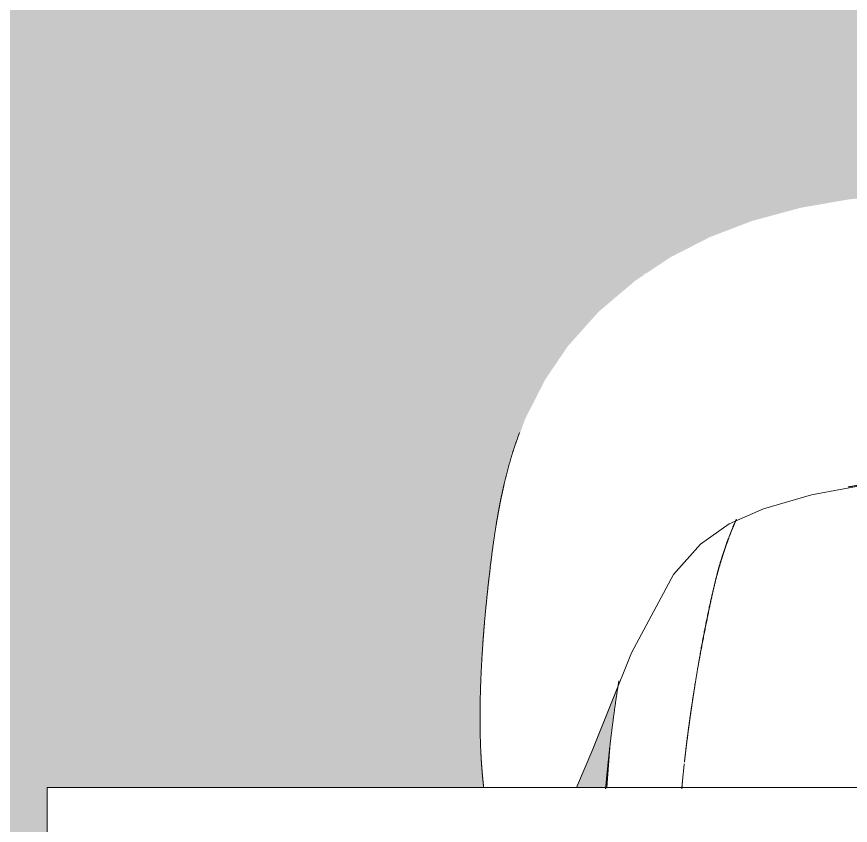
# Model space of a CAD drawing. Header units: millimetres. Extents: x 1680 to 166026, y 35966 to 91121.
# Drawn here: x 97458 to 98165, y 57717 to 58403 of the extents above; entities that cross this region are included whole.
import ezdxf

# ---------------------------------------------------------------- set-up
doc = ezdxf.new("R2010")
doc.units = ezdxf.units.MM
doc.linetypes.add('IMPORT-ACAD_ISO03W100', pattern=[762, 304.8, -457.2])
for name, color, linetype, lineweight in [('A-AREA-PATT', 32, 'Continuous', 18), ('A-GENM', 13, 'Continuous', 18), ('G-IMPT', 8, 'Continuous', 18)]:
    doc.layers.add(name, color=color, linetype=linetype, lineweight=lineweight)

# ---------------------------------------------------------------- blocks, each defined once
blk = doc.blocks.new('Generic Models 17 - Generic Models 2-333974-mebel yerləşmə planı')
at = {"layer": 'A-GENM', "color": 253}
for p, q in [((30111.19, 2050.19), (28545.12, 2050.19)), ((28545.12, 2050.19), (28545.12, 1450.19))]:
    blk.add_line(p, q, dxfattribs=at)
blk = doc.blocks.new('Fritz-Hansen_SH210 - Default-V26-mebel yerləşmə planı')
at = {"layer": 'A-GENM', "color": 253, "linetype": 'IMPORT-ACAD_ISO03W100'}
for points, knots in [([(383.44, 121.03), (383.45, 120.96), (383.55, 120.17), (383.73, 118.64), (383.97, 116.39), (384.19, 114.28), (384.43, 111.74), (384.65, 109.32), (384.88, 106.62), (385.06, 104.34), (385.26, 101.72), (385.47, 98.56), (385.68, 95.12), (385.93, 90.47), (386.21, 84.07), (386.44, 76.25), (386.56, 68.68), (386.59, 62.28), (386.57, 54.88), (386.41, 43.72), (386.02, 31.15), (385.41, 18.03), (384.84, 8.14), (384.31, 0.02), (383.85, -6.3), (383.49, -10.88), (383.12, -15.46), (382.59, -21.77), (381.86, -29.85), (380.89, -39.69), (379.52, -52.7), (377.72, -68.24), (375.65, -84.06), (373.99, -95.35), (372.86, -102.39), (372, -107.44), (371.35, -111.17), (370.65, -115.01), (369.84, -119.27), (368.94, -123.81), (368.02, -128.26), (367.04, -132.73), (365.69, -138.66), (363.88, -146.06), (361.49, -154.9), (358.88, -163.69), (355.06, -175.33), (347.5, -195.46), (333.8, -223.18), (312.84, -254.13), (287.74, -282.41), (258.95, -307.58), (226.89, -329.14), (189.33, -348.27), (146.33, -364), (98.43, -375.47), (49.44, -381.85), (16.48, -383.09), (0, -383.09)], [0.5064487, 0.5064487, 0.5064487, 0.5064487, 0.5067568, 0.5101351, 0.5135135, 0.5168919, 0.5202703, 0.527027, 0.5304054, 0.5337838, 0.5371622, 0.5405405, 0.5439189, 0.5472973, 0.5540541, 0.5608108, 0.5641892, 0.5675676, 0.5709459, 0.5743243, 0.5810811, 0.5844595, 0.5878378, 0.5912162, 0.5929054, 0.5945946, 0.5962838, 0.597973, 0.6013514, 0.6047297, 0.6081081, 0.6148649, 0.6216216, 0.6283784, 0.6351351, 0.6385135, 0.6418919, 0.6452703, 0.6486486, 0.652027, 0.6554054, 0.6587838, 0.6621622, 0.6689189, 0.6756757, 0.6824324, 0.6891892, 0.7027027, 0.7297297, 0.7567568, 0.7837838, 0.8108108, 0.8378378, 0.8648649, 0.8986486, 0.9324324, 0.9662162, 1, 1, 1, 1]), ([(215.48, 121.77), (215.44, 121.25), (215.08, 117.37), (214.38, 110.19), (213.7, 103.8), (213.35, 100.67)], [0.69506757, 0.69506757, 0.69506757, 0.69506757, 0.69642857, 0.70535714, 0.71428571, 0.71428571, 0.71428571, 0.71428571]), ([(213.36, 100.69), (213.64, 103.33), (214.24, 109.23), (214.93, 116.43), (215.33, 120.85), (215.42, 121.9)], [0.125639253, 0.125639253, 0.125639253, 0.125639253, 0.12890625, 0.1328125, 0.134013366, 0.134013366, 0.134013366, 0.134013366]), ([(268.83, 30.28), (268.84, 30.37), (269.18, 32.49), (269.88, 37), (271.11, 45.14), (272.47, 54.62), (273.88, 65), (275.27, 75.91), (276.57, 86.92), (277.75, 97.66), (278.6, 106.03), (279.18, 112.2), (279.57, 116.48), (279.85, 119.61), (280, 121.36), (280.04, 121.81)], [0.19348484, 0.19348484, 0.19348484, 0.19348484, 0.19375, 0.2, 0.20625, 0.2125, 0.21875, 0.225, 0.23125, 0.2375, 0.24375, 0.246875, 0.25, 0.253125, 0.25420607, 0.25420607, 0.25420607, 0.25420607]), ([(213.17, 99.13), (213.06, 98.09), (212.76, 95.5), (212.09, 89.8), (211.12, 82.04), (209.9, 72.74), (208.62, 63.45), (207.3, 54.17), (205.94, 44.91), (204.52, 35.64), (203.06, 26.46), (201.49, 17), (199.22, 3.85), (196.13, -12.86), (192.29, -31.64), (188.65, -47.44), (185.78, -58.63), (183.46, -66.96), (181.69, -72.95), (180.13, -77.96), (178.79, -82.11), (177.3, -86.51), (175.27, -92.26), (172.62, -99.11), (170.31, -104.44), (169.15, -106.94)], [0.7157566, 0.7157566, 0.7157566, 0.7157566, 0.71875, 0.7232143, 0.7321429, 0.7410714, 0.75, 0.7589286, 0.7678571, 0.7767857, 0.7857143, 0.7946429, 0.8035714, 0.8214286, 0.8392857, 0.8571429, 0.875, 0.8928571, 0.9107143, 0.9196429, 0.9285714, 0.9375, 0.9464286, 0.9642857, 0.9804612, 0.9804612, 0.9804612, 0.9804612]), ([(203.05, 26.41), (203.52, 29.13), (204.46, 34.84), (205.87, 43.67), (207.27, 52.83), (208.6, 62.03), (209.86, 71.25), (211.05, 80.5), (212.16, 89.81), (212.85, 95.99), (213.19, 99.14)], [0.09418609, 0.09418609, 0.09418609, 0.09418609, 0.09765625, 0.1015625, 0.10546875, 0.109375, 0.11328125, 0.1171875, 0.12109375, 0.125, 0.125, 0.125, 0.125]), ([(188.74, -46.8), (189.72, -42.39), (191.94, -32), (195.7, -13.5), (198.89, 3.05), (201.27, 16.08), (202.36, 22.31), (202.88, 25.38)], [0.06271803, 0.06271803, 0.06271803, 0.06271803, 0.0703125, 0.078125, 0.0859375, 0.08984375, 0.09375, 0.09375, 0.09375, 0.09375]), ([(178.77, -82.16), (179.23, -80.83), (180.14, -78.18), (181.79, -73.32), (183.66, -67.41), (185.91, -59.12), (187.66, -51.67), (188.66, -47.18)], [0.03145069, 0.03145069, 0.03145069, 0.03145069, 0.03515625, 0.0390625, 0.046875, 0.0546875, 0.0625, 0.0625, 0.0625, 0.0625]), ([(169.05, -106.81), (170.16, -104.33), (172.42, -99.09), (175.09, -92.34), (177.19, -86.68), (178.2, -83.78), (178.69, -82.38)], [0.00860888, 0.00860888, 0.00860888, 0.00860888, 0.015625, 0.0234375, 0.02734375, 0.03125, 0.03125, 0.03125, 0.03125])]:
    blk.add_open_spline(points, degree=3, knots=knots, dxfattribs=at)
blk.add_open_spline([(63.74, -136.01), (67.23, -135.48), (70.7, -134.93), (74.18, -134.35)], degree=3, dxfattribs=at)
at = {"layer": 'G-IMPT'}
blk.add_line((276.54, 86.75), (279.09, 120.82), dxfattribs=at)
at = {"layer": 'G-IMPT', "flags": 128}
blk.add_lwpolyline([(304.84, 120.82), (290.99, 88.32), (258.01, 6.39), (222.42, -59.86), (199.57, -85.59), (175.32, -102.94), (146.23, -115.83), (105.48, -127.68), (50.5, -137.65), (0, -141.21)], dxfattribs=at)

msp = doc.modelspace()

# ---------------------------------------------------------------- hatches: boundary and pattern name
at = {"layer": 'A-AREA-PATT'}
h = msp.add_hatch(color=71, dxfattribs=at)
h.paths.add_polyline_path([(96908.55, 57139.06), (100308.55, 57139.06), (100308.55, 57339.06), (100358.55, 57339.06), (100358.55, 58239.06), (100308.55, 58239.06), (100308.55, 59439.06), (99752.74, 59439.06), (99752.74, 61939.06), (96908.55, 61939.06), (96908.55, 57483.01)], flags=0)
h.paths.add_polyline_path([(97851.5, 57835.38), (97852.09, 57835.38), (97851.62, 57835.78)], flags=0)
h.paths.add_polyline_path([(97852.17, 57850.99), (97852.75, 57850.99), (97852.38, 57851.1)], flags=0)
h.paths.add_polyline_path([(97852.33, 57854.21), (97852.89, 57854.21), (97852.48, 57854.59)], flags=0)
h.paths.add_polyline_path([(97941, 58141.38), (97939.93, 58140.91), (97941.01, 58141.4)], flags=0)
h.paths.add_polyline_path([(97964.74, 58164.5), (97964.74, 58165.09), (97965.82, 58166.04)], flags=0)
h.paths.add_polyline_path([(97991.08, 58185.11), (97988.98, 58184.14), (97992.26, 58186.4)], flags=0)
h.paths.add_polyline_path([(97483.82, 57149.25), (97483.82, 57749.25), (97854.23, 57749.25), (97852.86, 57761.81), (97851.76, 57780.65), (97851.15, 57813.12), (97851.39, 57832.15), (97852.77, 57856.39), (97852.96, 57855.86), (97854.58, 57886.11), (97863.26, 57962.37), (97868.17, 57991.42), (97876.06, 58024.95), (97888.99, 58061.61), (97906.15, 58095.35), (97925.36, 58123.75), (97951.45, 58152.9), (97982.77, 58179.51), (98012.34, 58199.21), (98045.89, 58216.35), (98082.13, 58230.23), (98123.25, 58241.31), (98164.18, 58248.42), (98204.97, 58252.12), (98248.87, 58253.01), (98269.86, 58252.32), (98302.14, 58249.67), (98334.16, 58244.98), (98365.72, 58238.13), (98385.53, 58232.5), (98401.31, 58227.3), (98424.62, 58218.29), (98437.39, 58212.52), (98443.27, 58209.69), (98456.09, 58203.02), (98471.23, 58194.1), (98489.25, 58181.9), (98497.58, 58175.67), (98509.16, 58166.2), (98520.11, 58156.31), (98530.03, 58146.48), (98545.33, 58129.03), (98552.92, 58119.33), (98563.8, 58103.68), (98568.53, 58096.2), (98577.3, 58080.38), (98585.81, 58062.25), (98587.97, 58057.28), (98595.73, 58035.43), (98601.35, 58016.01), (98605.22, 57999.73), (98610.72, 57970.24), (98615.95, 57931.88), (98619.72, 57896), (98622.68, 57855.74), (98623.79, 57828.71), (98624.03, 57801.55), (98623.3, 57776.84), (98621.54, 57749.25), (99049.9, 57749.25), (99049.9, 57149.25), (97553.18, 57149.25)], flags=0)
h.paths.add_polyline_path([(98542.42, 57749.25), (98536.24, 57763.55), (98516.35, 57813.16), (98506.98, 57835.56), (98510.54, 57810.73), (98514.55, 57778.18), (98518.52, 57749.25), (98541.85, 57749.25)], flags=0)
h.paths.add_polyline_path([(97938.93, 57749.25), (97957.66, 57749.25), (97959.44, 57767.79), (97966.31, 57823.94), (97967.36, 57835.11), (97935.05, 57754.29), (97932.8, 57749.25), (97936.41, 57749.25)], flags=0)
h.paths.add_polyline_path([(98542.67, 57749.25), (98542.72, 57749.25), (98542.18, 57750.29)], flags=0)

# ---------------------------------------------------------------- block references
at = {"layer": 'A-GENM', "color": 253, "linetype": 'IMPORT-ACAD_ISO03W100', "rotation": 180.0007476293561}
msp.add_blockref('Fritz-Hansen_SH210 - Default-V26-mebel yerləşmə planı', (98237.51, 57870.07), dxfattribs=at)
at = {"layer": 'A-GENM', "color": 253, "linetype": 'IMPORT-ACAD_ISO03W100'}
msp.add_blockref('Generic Models 17 - Generic Models 2-333974-mebel yerləşmə planı', (68938.71, 55699.06), dxfattribs=at)

doc.saveas('drawing.dxf')
